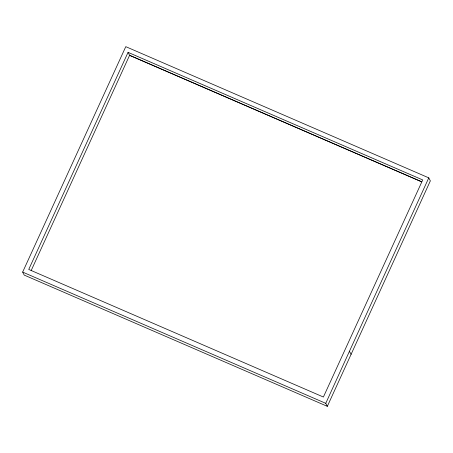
<?xml version="1.0" encoding="UTF-8"?>
<svg xmlns="http://www.w3.org/2000/svg" width="453" height="453" viewBox="0 0 453 453"><rect width="100%" height="100%" fill="white"/><g stroke="black" fill="none" stroke-linecap="round" stroke-linejoin="round"><path stroke-width="0.68" d="M22.65 272.089L125.781 46.659L428.781 177.859L430.35 180.866L327.326 406.341L24.219 275.09L22.65 272.089L325.758 403.334L327.326 406.341M128.063 52.35L28.743 269.444L323.397 397.032L422.717 179.937L128.063 52.35L129.632 55.357L421.692 181.817M31.195 270.52L129.603 55.3L421.664 181.761M351.115 354.348L349.433 351.296L428.781 177.859M325.758 403.334L349.433 351.296"/></g></svg>
